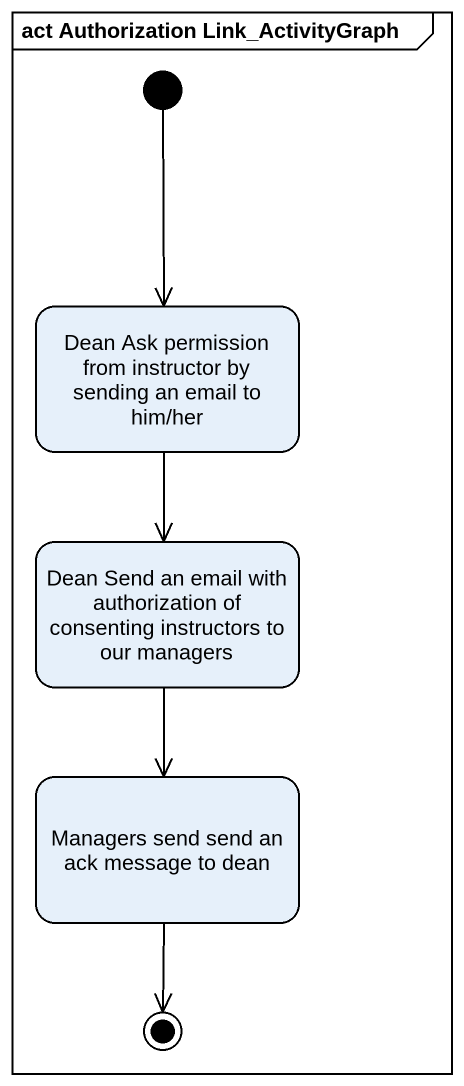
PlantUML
@startuml
mainframe act Authorization Link_ActivityGraph
hide empty description
state "Dean Ask permission from instructor by sending an email to him/her" as Dean_Ask_permission_from
state "Dean Send an email with authorization of consenting instructors to our managers" as Dean_Send_an_email_with
state "Managers send send an ack message to dean" as Managers_send_send_an_ack
[*] --> Dean_Ask_permission_from
Dean_Ask_permission_from --> Dean_Send_an_email_with
Dean_Send_an_email_with --> Managers_send_send_an_ack
Managers_send_send_an_ack --> [*]
@enduml
